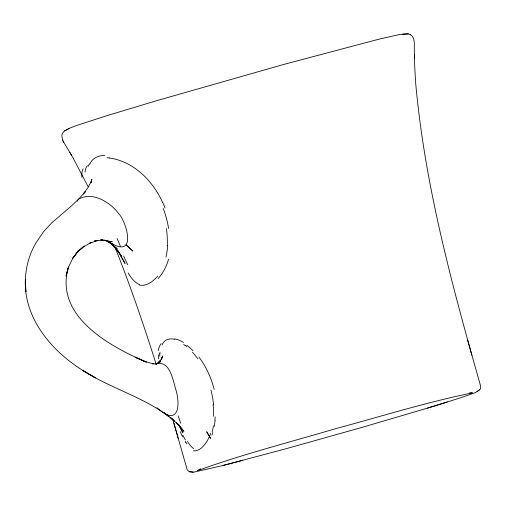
<?xml version="1.0" encoding="UTF-8"?>
<svg xmlns="http://www.w3.org/2000/svg" width="506" height="506" viewBox="0 0 506 506"><rect width="100%" height="100%" fill="white"/><g stroke="black" fill="none" stroke-linecap="round" stroke-linejoin="round"><path stroke-width="0.76" d="M161.654 359.684L161.699 357.584M159.909 353.858L159.966 352.258M172.635 418.86L187.195 469.745L189.345 471.75L193.924 472.117L222.975 465.488L285.479 448.885L361.202 427.621L427.469 408.127L459.391 398.197L475.583 392.529L479.947 389.493L480.605 388.127L480.403 385.287C452.434 286.655 425.173 187.011 415.805 84.591C414.819 70.777 414.148 56.938 414.344 43.086C414.174 40.037 413.383 36.343 410.492 34.724M414.446 58.373L414.37 54.806M215.113 420.353L214.31 426.425M91.441 181.546L91.839 179.105L90.84 182.811L91.605 180.87L87.785 187.846L83.262 194.057L85.394 191.622L78.291 199.44L77.222 201.186M162.293 358.122L162.799 355.901L160.946 359.76L158.074 363.125L160.554 360.373L157.461 363.289L160.687 361.607L155.981 364.092M168.574 259.186C166.518 266.27 163.198 273.126 158.106 278.528M212.843 432.491L211.951 435.166M88.253 166.303L88.898 164.779A70.157 27.52 38.7 0 1 89.423 163.849M77.431 251.975L84.255 245.979L77.962 251.627L72.466 258.61L78.221 250.85L72.883 258.092L68.462 267.174L66.039 276.042L68.455 267.048C53.984 315.908 109.302 346.155 146.31 362.081L135.121 357.198L144.646 361.436L153.444 363.877L152.458 363.744L156.79 363.978M77.443 251.982L83.256 247.036L91.232 242.374L89.157 243.443L97.55 240.483L94.375 241.039L103.192 239.933L100.858 239.781M476.937 391.821L479.833 389.601M200.566 468.727L197.504 470.643C242.317 454.375 288.679 442.548 334.384 429.025C380.291 416.666 425.843 402.384 472.44 392.858L469.486 392.839M408.374 33.908L399.544 34.516L379.373 39.07L283.942 64.382L155.911 100.896L105.925 115.975L75.407 125.905L69.556 128.201L64.186 131.149L62.529 133.223L61.789 135.425L62.523 140.111L71.612 155.424M69.101 128.423L64.483 130.972M156.158 364.016C170.294 359.722 172.976 381.037 175.987 390.075C180.731 406.558 177.929 426.204 158.055 408.62M447.386 402.004L427.469 408.127M242.5 460.441L222.975 465.488M407.792 33.845L402.555 34.092M193.273 472.155L189.427 471.769M109.587 158.024C133.767 161.496 152.894 180.889 162.584 202.387M100.82 239.933L112.218 241.798L108.297 241.147M408.304 33.883L410.606 34.781M139.422 284.625C134.337 282.323 130.997 277.56 128.126 272.968M104.173 239.97L113.407 244.449C136.525 256.302 126.31 221.4 118.556 213.424C110.055 202.122 92.2 191.123 78.5 199.2L71.333 206.012L51.827 222.785L43.611 231.628L36.255 242.387C27.413 257.111 23.89 274.631 25.932 291.652L25.357 279.464C23.637 318.268 51.574 350.854 82.712 370.405C110.226 388.172 142.781 396.767 169.017 416.64L164.267 412.801L174.336 421.087L170.395 417.437L179.466 425.894L176.322 422.485L183.887 431.352L179.168 425.034M113.407 244.449L108.486 241.653M107.468 241.001L117.158 248.718L112.079 244.607M106.785 240.552L107.127 240.78M183.722 344.504L185.228 345.592M157.505 408.152L156.955 407.672M108.657 241.394L116.861 249.768L115.374 247.959M192.489 352.201L197.732 358.627M112.383 244.347L121.427 255.941L117.417 249.894M63.667 142.325L62.523 140.111M185.164 441.517L185.594 442.193M69.777 152.306L73.421 158.574M117.386 250.034L125.096 263.518L120.301 254.967M73.402 158.53L88.278 186.967M178.605 424.502L182.862 432.775L179.39 425.995M182.546 436.773L180.218 431.713M115.09 247.434C130.358 285.795 143.755 324.884 156.145 364.263M173.912 423.155L178.232 438.379M467.614 340.057L471.902 355.288M210.838 433.123A43.136 18.88 -85.9 0 1 193.501 450.713M213.507 425.786A45.995 25.42 81.9 0 1 212.159 431.744M215.132 416.805A61.296 38.507 77.6 0 1 214.911 420.252M213.108 404.762A61.485 39.569 77 0 1 213.551 416.267M210.932 390.17A69.556 48.608 75 0 1 213.614 404.813M198.966 357.091A69.929 51.511 74.4 0 1 214.152 389.399M186.986 345.37A49.683 29.43 68.6 0 1 192.988 350.74M185.234 345.383A50.151 26.565 64.4 0 1 186.79 346.591M174.722 338.881A43.478 22.277 63 0 1 183.596 342.492M162.059 344.858A41.049 19 57.8 0 1 174.779 339.324M158.334 350.658A43.478 19.443 57.5 0 1 161.136 343.656M159.757 356.294A51.068 20.348 64.5 0 1 159.738 353.669M158.72 358.893A49.367 18.165 66.7 0 1 158.574 354.883M180.724 423.199A65.375 9.336 73.6 0 1 178.188 415.856M185.348 439.967A46.04 15.18 78.7 0 1 182.881 435.217M186.929 443.832A50.562 19.81 83.2 0 1 185.645 441.94M193.615 448.632A44.035 17.621 84 0 1 187.473 441.479M157.79 276.004A66.356 28.064 -80.7 0 1 139.352 285.042M167.714 245.461A61.099 37.09 78 0 1 165.974 257.01M166.398 228.434A69.569 47.994 71.5 0 1 167.246 245.638M163.242 208.466A78.032 61.46 65.1 0 1 168.58 228.579M162.679 202.349A81.839 67.791 63.3 0 1 165 207.871M106.975 157.727A70.138 28.912 38.4 0 1 109.549 157.973M89.847 164.153A70.486 29.24 38.8 0 1 104.957 155.336M85.027 172.034A60.865 23.263 44.1 0 1 87.468 165.557M81.921 177.34A57.557 19.418 52.1 0 1 83.123 168.776M120.333 246.169A69.594 4.813 67.9 0 1 117.057 238.44M127.771 264.746A61.118 12.555 71.7 0 1 123.666 256.061M95.387 377.811L82.712 370.405L95.387 377.811M129.441 247.826L126.133 244.942L132.869 251.09L129.441 247.826M208.719 435.065L206.682 431.726L210.667 438.335L208.719 435.065"/></g></svg>
